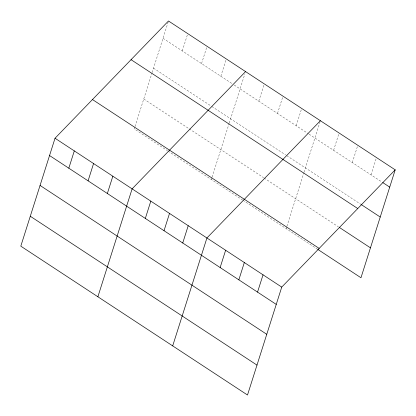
<?xml version="1.0" encoding="UTF-8"?>
<svg xmlns="http://www.w3.org/2000/svg" width="416" height="416" viewBox="0 0 416 416"><rect width="100%" height="100%" fill="white"/><g stroke="black" fill="none" stroke-linecap="round" stroke-linejoin="round"><path stroke-width="0.31" stroke-dasharray="2.08 1.56" d="M134.836 127.104L134.264 128.898L167.456 150.691M135.023 126.506L151.965 73.112M152.157 72.493L168.496 20.987M182.281 50.929L187.767 33.639M201.552 63.58L207.038 46.296M220.823 76.237L226.304 58.947M211.344 179.509L211.916 177.715M212.103 177.117L229.039 123.724M229.237 123.105L244.795 74.069M258.794 101.166L264.28 83.881M277.498 113.448L282.984 96.158M296.202 125.731L301.683 108.441M286.156 228.628L286.728 226.834M286.915 226.236L303.852 172.843M304.049 172.229L320.388 120.723M333.606 150.29L339.092 133M352.31 162.573L357.796 145.283M371.015 174.85L376.496 157.565M163.015 38.277L232.06 83.616M234.203 85.02L308.49 133.801M309.026 134.15L381.701 181.87M153.525 68.182L211.338 106.142M211.869 106.491L285.646 154.934M286.712 155.636L360.994 204.407M143.754 98.992L188.713 128.518M189.249 128.866L263.583 177.674M264.113 178.022L338.395 226.798M167.986 151.039L242.341 199.857M242.871 200.21L317.153 248.981"/><path stroke-width="0.62" d="M55.032 138.247L20.8 246.158L247.504 395.013L281.736 287.102L395.2 169.842L168.496 20.987L55.032 138.247L281.736 287.102M68.817 168.189L74.303 150.899M88.088 180.84L93.569 163.55M107.354 193.492L112.84 176.207M97.88 296.769L132.111 188.859L245.575 71.599M145.33 218.426L150.81 201.136M164.029 230.708L169.515 213.418M182.733 242.991L188.219 225.701M172.692 345.888L206.924 237.978L320.388 120.723M220.142 267.55L225.623 250.26M238.841 279.833L244.327 262.543M257.546 292.11L263.032 274.82M395.2 169.842L360.968 277.753L317.684 249.33M382.767 182.572L389.714 187.132M361.525 204.755L380.229 217.038M131.056 59.686L357.755 208.541M339.461 227.5L370.453 247.848M92.477 99.554L319.176 248.409M49.546 155.537L276.25 304.392M40.061 185.442L266.765 334.298M30.285 216.252L256.989 365.108"/></g></svg>
